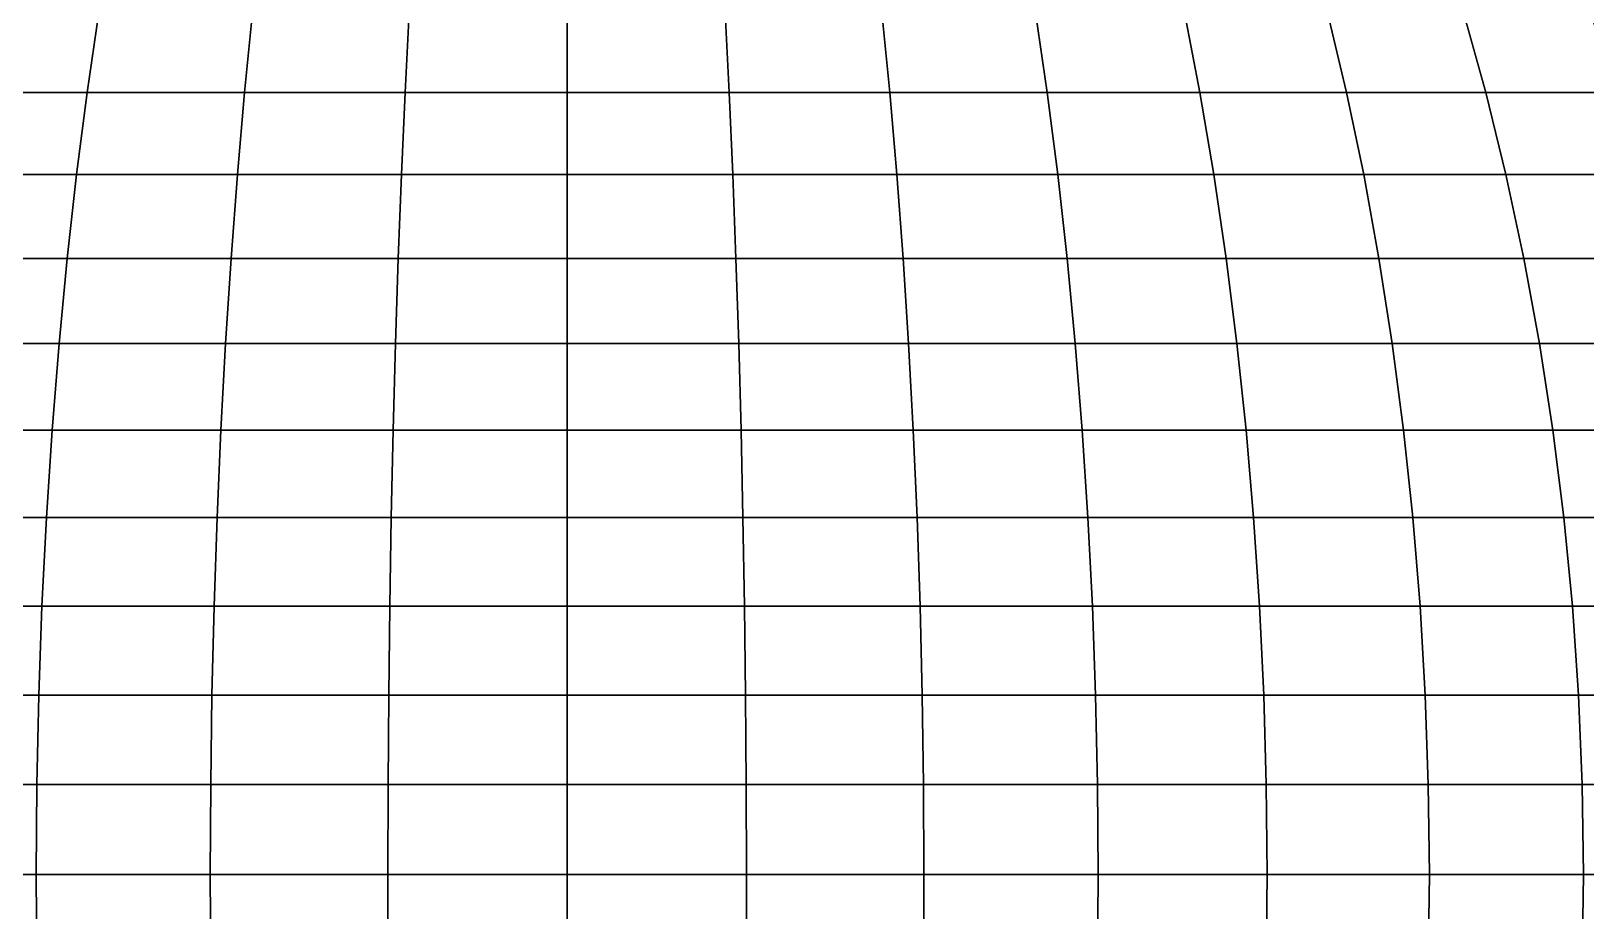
# Model space of a CAD drawing. Extents: x -610 to 610, y -610 to 610.
# Drawn here: x -179 to 340, y -12 to 281 of the extents above; entities that cross this region are included whole.
import ezdxf

# ---------------------------------------------------------------- set-up
doc = ezdxf.new("R2010")
doc.units = 0

msp = doc.modelspace()

# ---------------------------------------------------------------- linework, layer by layer
for points in [[(-210.886078, 260.637573, -509.124023), (-205.737976, 287.363464, -496.695374), (-156.062622, 287.363464, -514.469482), (-159.967728, 260.637573, -527.342896)], [(-159.967728, 260.637573, 527.342896), (-156.062622, 287.363464, 514.469482), (-205.737976, 287.363464, 496.695374), (-210.886078, 260.637573, 509.124023)], [(-159.967728, 260.637573, -527.342896), (-156.062622, 287.363464, -514.469482), (-104.884308, 287.363464, -527.289001), (-107.508789, 260.637573, -540.483154)], [(-107.508789, 260.637573, 540.483154), (-104.884308, 287.363464, 527.289001), (-156.062622, 287.363464, 514.469482), (-159.967728, 260.637573, 527.342896)], [(-107.508789, 260.637573, -540.483154), (-104.884308, 287.363464, -527.289001), (-52.695896, 287.363464, -535.030396), (-54.014488, 260.637573, -548.418335)], [(-54.014488, 260.637573, 548.418335), (-52.695896, 287.363464, 535.030396), (-104.884308, 287.363464, 527.289001), (-107.508789, 260.637573, 540.483154)], [(-54.014488, 260.637573, -548.418335), (-52.695896, 287.363464, -535.030396), (0, 287.363464, -537.619202), (0, 260.637573, -551.071899)], [(0, 260.637573, 551.071899), (0, 287.363464, 537.619202), (-52.695896, 287.363464, 535.030396), (-54.014488, 260.637573, 548.418335)], [(54.014488, 260.637573, -548.418335), (0, 260.637573, -551.071899), (0, 287.363464, -537.619202), (52.695896, 287.363464, -535.030396)], [(0, 260.637573, 551.071899), (54.014488, 260.637573, 548.418335), (52.695896, 287.363464, 535.030396), (0, 287.363464, 537.619202)], [(107.508789, 260.637573, -540.483154), (54.014488, 260.637573, -548.418335), (52.695896, 287.363464, -535.030396), (104.884308, 287.363464, -527.289001)], [(54.014488, 260.637573, 548.418335), (107.508789, 260.637573, 540.483154), (104.884308, 287.363464, 527.289001), (52.695896, 287.363464, 535.030396)], [(159.967728, 260.637573, -527.342896), (107.508789, 260.637573, -540.483154), (104.884308, 287.363464, -527.289001), (156.062622, 287.363464, -514.469482)], [(107.508789, 260.637573, 540.483154), (159.967728, 260.637573, 527.342896), (156.062622, 287.363464, 514.469482), (104.884308, 287.363464, 527.289001)], [(210.886078, 260.637573, -509.124023), (159.967728, 260.637573, -527.342896), (156.062622, 287.363464, -514.469482), (205.737976, 287.363464, -496.695374)], [(159.967728, 260.637573, 527.342896), (210.886078, 260.637573, 509.124023), (205.737976, 287.363464, 496.695374), (156.062622, 287.363464, 514.469482)], [(259.773468, 260.637573, -486.002014), (210.886078, 260.637573, -509.124023), (205.737976, 287.363464, -496.695374), (253.431931, 287.363464, -474.137817)], [(210.886078, 260.637573, 509.124023), (259.773468, 260.637573, 486.002014), (253.431931, 287.363464, 474.137817), (205.737976, 287.363464, 496.695374)], [(306.159149, 260.637573, -458.199493), (259.773468, 260.637573, -486.002014), (253.431931, 287.363464, -474.137817), (298.685211, 287.363464, -447.014038)], [(259.773468, 260.637573, 486.002014), (306.159149, 260.637573, 458.199493), (298.685211, 287.363464, 447.014038), (253.431931, 287.363464, 474.137817)], [(349.596283, 260.637573, -425.984314), (306.159149, 260.637573, -458.199493), (298.685211, 287.363464, -447.014038), (341.061981, 287.363464, -415.585266)], [(306.159149, 260.637573, 458.199493), (349.596283, 260.637573, 425.984314), (341.061981, 287.363464, 415.585266), (298.685211, 287.363464, 447.014038)], [(-215.526138, 233.283813, -520.326172), (-210.886078, 260.637573, -509.124023), (-159.967728, 260.637573, -527.342896), (-163.487442, 233.283813, -538.945862)], [(-163.487442, 233.283813, 538.945862), (-159.967728, 260.637573, 527.342896), (-210.886078, 260.637573, 509.124023), (-215.526138, 233.283813, 520.326172)], [(-163.487442, 233.283813, -538.945862), (-159.967728, 260.637573, -527.342896), (-107.508789, 260.637573, -540.483154), (-109.874283, 233.283813, -552.375305)], [(-109.874283, 233.283813, 552.375305), (-107.508789, 260.637573, 540.483154), (-159.967728, 260.637573, 527.342896), (-163.487442, 233.283813, 538.945862)], [(-109.874283, 233.283813, -552.375305), (-107.508789, 260.637573, -540.483154), (-54.014488, 260.637573, -548.418335), (-55.202957, 233.283813, -560.484985)], [(-55.202957, 233.283813, 560.484985), (-54.014488, 260.637573, 548.418335), (-107.508789, 260.637573, 540.483154), (-109.874283, 233.283813, 552.375305)], [(-55.202957, 233.283813, -560.484985), (-54.014488, 260.637573, -548.418335), (0, 260.637573, -551.071899), (0, 233.283813, -563.19696)], [(0, 233.283813, 563.19696), (0, 260.637573, 551.071899), (-54.014488, 260.637573, 548.418335), (-55.202957, 233.283813, 560.484985)], [(55.202957, 233.283813, -560.484985), (0, 233.283813, -563.19696), (0, 260.637573, -551.071899), (54.014488, 260.637573, -548.418335)], [(0, 233.283813, 563.19696), (55.202957, 233.283813, 560.484985), (54.014488, 260.637573, 548.418335), (0, 260.637573, 551.071899)], [(109.874283, 233.283813, -552.375305), (55.202957, 233.283813, -560.484985), (54.014488, 260.637573, -548.418335), (107.508789, 260.637573, -540.483154)], [(55.202957, 233.283813, 560.484985), (109.874283, 233.283813, 552.375305), (107.508789, 260.637573, 540.483154), (54.014488, 260.637573, 548.418335)], [(163.487442, 233.283813, -538.945862), (109.874283, 233.283813, -552.375305), (107.508789, 260.637573, -540.483154), (159.967728, 260.637573, -527.342896)], [(109.874283, 233.283813, 552.375305), (163.487442, 233.283813, 538.945862), (159.967728, 260.637573, 527.342896), (107.508789, 260.637573, 540.483154)], [(215.526138, 233.283813, -520.326172), (163.487442, 233.283813, -538.945862), (159.967728, 260.637573, -527.342896), (210.886078, 260.637573, -509.124023)], [(163.487442, 233.283813, 538.945862), (215.526138, 233.283813, 520.326172), (210.886078, 260.637573, 509.124023), (159.967728, 260.637573, 527.342896)], [(265.489197, 233.283813, -496.695374), (215.526138, 233.283813, -520.326172), (210.886078, 260.637573, -509.124023), (259.773468, 260.637573, -486.002014)], [(215.526138, 233.283813, 520.326172), (265.489197, 233.283813, 496.695374), (259.773468, 260.637573, 486.002014), (210.886078, 260.637573, 509.124023)], [(312.895477, 233.283813, -468.281158), (265.489197, 233.283813, -496.695374), (259.773468, 260.637573, -486.002014), (306.159149, 260.637573, -458.199493)], [(265.489197, 233.283813, 496.695374), (312.895477, 233.283813, 468.281158), (306.159149, 260.637573, 458.199493), (259.773468, 260.637573, 486.002014)], [(357.288361, 233.283813, -435.357147), (312.895477, 233.283813, -468.281158), (306.159149, 260.637573, -458.199493), (349.596283, 260.637573, -425.984314)], [(312.895477, 233.283813, 468.281158), (357.288361, 233.283813, 435.357147), (349.596283, 260.637573, 425.984314), (306.159149, 260.637573, 458.199493)], [(-219.647003, 205.368057, -530.27478), (-215.526138, 233.283813, -520.326172), (-163.487442, 233.283813, -538.945862), (-166.613327, 205.368057, -549.250549)], [(-166.613327, 205.368057, 549.250549), (-163.487442, 233.283813, 538.945862), (-215.526138, 233.283813, 520.326172), (-219.647003, 205.368057, 530.27478)], [(-166.613327, 205.368057, -549.250549), (-163.487442, 233.283813, -538.945862), (-109.874283, 233.283813, -552.375305), (-111.975067, 205.368057, -562.936707)], [(-111.975067, 205.368057, 562.936707), (-109.874283, 233.283813, 552.375305), (-163.487442, 233.283813, 538.945862), (-166.613327, 205.368057, 549.250549)], [(-111.975067, 205.368057, -562.936707), (-109.874283, 233.283813, -552.375305), (-55.202957, 233.283813, -560.484985), (-56.258434, 205.368057, -571.201477)], [(-56.258434, 205.368057, 571.201477), (-55.202957, 233.283813, 560.484985), (-109.874283, 233.283813, 552.375305), (-111.975067, 205.368057, 562.936707)], [(-56.258434, 205.368057, -571.201477), (-55.202957, 233.283813, -560.484985), (0, 233.283813, -563.19696), (0, 205.368057, -573.965271)], [(0, 205.368057, 573.965271), (0, 233.283813, 563.19696), (-55.202957, 233.283813, 560.484985), (-56.258434, 205.368057, 571.201477)], [(56.258434, 205.368057, -571.201477), (0, 205.368057, -573.965271), (0, 233.283813, -563.19696), (55.202957, 233.283813, -560.484985)], [(0, 205.368057, 573.965271), (56.258434, 205.368057, 571.201477), (55.202957, 233.283813, 560.484985), (0, 233.283813, 563.19696)], [(111.975067, 205.368057, -562.936707), (56.258434, 205.368057, -571.201477), (55.202957, 233.283813, -560.484985), (109.874283, 233.283813, -552.375305)], [(56.258434, 205.368057, 571.201477), (111.975067, 205.368057, 562.936707), (109.874283, 233.283813, 552.375305), (55.202957, 233.283813, 560.484985)], [(166.613327, 205.368057, -549.250549), (111.975067, 205.368057, -562.936707), (109.874283, 233.283813, -552.375305), (163.487442, 233.283813, -538.945862)], [(111.975067, 205.368057, 562.936707), (166.613327, 205.368057, 549.250549), (163.487442, 233.283813, 538.945862), (109.874283, 233.283813, 552.375305)], [(219.647003, 205.368057, -530.27478), (166.613327, 205.368057, -549.250549), (163.487442, 233.283813, -538.945862), (215.526138, 233.283813, -520.326172)], [(166.613327, 205.368057, 549.250549), (219.647003, 205.368057, 530.27478), (215.526138, 233.283813, 520.326172), (163.487442, 233.283813, 538.945862)], [(270.565338, 205.368057, -506.192169), (219.647003, 205.368057, -530.27478), (215.526138, 233.283813, -520.326172), (265.489197, 233.283813, -496.695374)], [(219.647003, 205.368057, 530.27478), (270.565338, 205.368057, 506.192169), (265.489197, 233.283813, 496.695374), (215.526138, 233.283813, 520.326172)], [(318.878021, 205.368057, -477.23468), (270.565338, 205.368057, -506.192169), (265.489197, 233.283813, -496.695374), (312.895477, 233.283813, -468.281158)], [(270.565338, 205.368057, 506.192169), (318.878021, 205.368057, 477.23468), (312.895477, 233.283813, 468.281158), (265.489197, 233.283813, 496.695374)], [(364.11972, 205.368057, -443.681122), (318.878021, 205.368057, -477.23468), (312.895477, 233.283813, -468.281158), (357.288361, 233.283813, -435.357147)], [(318.878021, 205.368057, 477.23468), (364.11972, 205.368057, 443.681122), (357.288361, 233.283813, 435.357147), (312.895477, 233.283813, 468.281158)], [(-223.238693, 176.957535, -538.945862), (-219.647003, 205.368057, -530.27478), (-166.613327, 205.368057, -549.250549), (-169.337814, 176.957535, -558.231934)], [(-169.337814, 176.957535, 558.231934), (-166.613327, 205.368057, 549.250549), (-219.647003, 205.368057, 530.27478), (-223.238693, 176.957535, 538.945862)], [(-169.337814, 176.957535, -558.231934), (-166.613327, 205.368057, -549.250549), (-111.975067, 205.368057, -562.936707), (-113.806099, 176.957535, -572.141907)], [(-113.806099, 176.957535, 572.141907), (-111.975067, 205.368057, 562.936707), (-166.613327, 205.368057, 549.250549), (-169.337814, 176.957535, 558.231934)], [(-113.806099, 176.957535, -572.141907), (-111.975067, 205.368057, -562.936707), (-56.258434, 205.368057, -571.201477), (-57.178379, 176.957535, -580.541809)], [(-57.178379, 176.957535, 580.541809), (-56.258434, 205.368057, 571.201477), (-111.975067, 205.368057, 562.936707), (-113.806099, 176.957535, 572.141907)], [(-57.178379, 176.957535, -580.541809), (-56.258434, 205.368057, -571.201477), (0, 205.368057, -573.965271), (0, 176.957535, -583.35083)], [(0, 176.957535, 583.35083), (0, 205.368057, 573.965271), (-56.258434, 205.368057, 571.201477), (-57.178379, 176.957535, 580.541809)], [(57.178379, 176.957535, -580.541809), (0, 176.957535, -583.35083), (0, 205.368057, -573.965271), (56.258434, 205.368057, -571.201477)], [(0, 176.957535, 583.35083), (57.178379, 176.957535, 580.541809), (56.258434, 205.368057, 571.201477), (0, 205.368057, 573.965271)], [(113.806099, 176.957535, -572.141907), (57.178379, 176.957535, -580.541809), (56.258434, 205.368057, -571.201477), (111.975067, 205.368057, -562.936707)], [(57.178379, 176.957535, 580.541809), (113.806099, 176.957535, 572.141907), (111.975067, 205.368057, 562.936707), (56.258434, 205.368057, 571.201477)], [(169.337814, 176.957535, -558.231934), (113.806099, 176.957535, -572.141907), (111.975067, 205.368057, -562.936707), (166.613327, 205.368057, -549.250549)], [(113.806099, 176.957535, 572.141907), (169.337814, 176.957535, 558.231934), (166.613327, 205.368057, 549.250549), (111.975067, 205.368057, 562.936707)], [(223.238693, 176.957535, -538.945862), (169.337814, 176.957535, -558.231934), (166.613327, 205.368057, -549.250549), (219.647003, 205.368057, -530.27478)], [(169.337814, 176.957535, 558.231934), (223.238693, 176.957535, 538.945862), (219.647003, 205.368057, 530.27478), (166.613327, 205.368057, 549.250549)], [(274.989685, 176.957535, -514.469482), (223.238693, 176.957535, -538.945862), (219.647003, 205.368057, -530.27478), (270.565338, 205.368057, -506.192169)], [(223.238693, 176.957535, 538.945862), (274.989685, 176.957535, 514.469482), (270.565338, 205.368057, 506.192169), (219.647003, 205.368057, 530.27478)], [(324.092346, 176.957535, -485.038483), (274.989685, 176.957535, -514.469482), (270.565338, 205.368057, -506.192169), (318.878021, 205.368057, -477.23468)], [(274.989685, 176.957535, 514.469482), (324.092346, 176.957535, 485.038483), (318.878021, 205.368057, 477.23468), (270.565338, 205.368057, 506.192169)], [(370.073853, 176.957535, -450.936279), (324.092346, 176.957535, -485.038483), (318.878021, 205.368057, -477.23468), (364.11972, 205.368057, -443.681122)], [(324.092346, 176.957535, 485.038483), (370.073853, 176.957535, 450.936279), (364.11972, 205.368057, 443.681122), (318.878021, 205.368057, 477.23468)], [(-226.292603, 148.120712, -546.318665), (-223.238693, 176.957535, -538.945862), (-169.337814, 176.957535, -558.231934), (-171.654343, 148.120712, -565.86853)], [(-171.654343, 148.120712, 565.86853), (-169.337814, 176.957535, 558.231934), (-223.238693, 176.957535, 538.945862), (-226.292603, 148.120712, 546.318665)], [(-171.654343, 148.120712, -565.86853), (-169.337814, 176.957535, -558.231934), (-113.806099, 176.957535, -572.141907), (-115.362961, 148.120712, -579.96875)], [(-115.362961, 148.120712, 579.96875), (-113.806099, 176.957535, 572.141907), (-169.337814, 176.957535, 558.231934), (-171.654343, 148.120712, 565.86853)], [(-115.362961, 148.120712, -579.96875), (-113.806099, 176.957535, -572.141907), (-57.178379, 176.957535, -580.541809), (-57.960579, 148.120712, -588.483643)], [(-57.960579, 148.120712, 588.483643), (-57.178379, 176.957535, 580.541809), (-113.806099, 176.957535, 572.141907), (-115.362961, 148.120712, 579.96875)], [(-57.960579, 148.120712, -588.483643), (-57.178379, 176.957535, -580.541809), (0, 176.957535, -583.35083), (0, 148.120712, -591.331055)], [(0, 148.120712, 591.331055), (0, 176.957535, 583.35083), (-57.178379, 176.957535, 580.541809), (-57.960579, 148.120712, 588.483643)], [(57.960579, 148.120712, -588.483643), (0, 148.120712, -591.331055), (0, 176.957535, -583.35083), (57.178379, 176.957535, -580.541809)], [(0, 148.120712, 591.331055), (57.960579, 148.120712, 588.483643), (57.178379, 176.957535, 580.541809), (0, 176.957535, 583.35083)], [(115.362961, 148.120712, -579.96875), (57.960579, 148.120712, -588.483643), (57.178379, 176.957535, -580.541809), (113.806099, 176.957535, -572.141907)], [(57.960579, 148.120712, 588.483643), (115.362961, 148.120712, 579.96875), (113.806099, 176.957535, 572.141907), (57.178379, 176.957535, 580.541809)], [(171.654343, 148.120712, -565.86853), (115.362961, 148.120712, -579.96875), (113.806099, 176.957535, -572.141907), (169.337814, 176.957535, -558.231934)], [(115.362961, 148.120712, 579.96875), (171.654343, 148.120712, 565.86853), (169.337814, 176.957535, 558.231934), (113.806099, 176.957535, 572.141907)], [(226.292603, 148.120712, -546.318665), (171.654343, 148.120712, -565.86853), (169.337814, 176.957535, -558.231934), (223.238693, 176.957535, -538.945862)], [(171.654343, 148.120712, 565.86853), (226.292603, 148.120712, 546.318665), (223.238693, 176.957535, 538.945862), (169.337814, 176.957535, 558.231934)], [(278.751526, 148.120712, -521.507385), (226.292603, 148.120712, -546.318665), (223.238693, 176.957535, -538.945862), (274.989685, 176.957535, -514.469482)], [(226.292603, 148.120712, 546.318665), (278.751526, 148.120712, 521.507385), (274.989685, 176.957535, 514.469482), (223.238693, 176.957535, 538.945862)], [(328.525909, 148.120712, -491.673798), (278.751526, 148.120712, -521.507385), (274.989685, 176.957535, -514.469482), (324.092346, 176.957535, -485.038483)], [(278.751526, 148.120712, 521.507385), (328.525909, 148.120712, 491.673798), (324.092346, 176.957535, 485.038483), (274.989685, 176.957535, 514.469482)], [(375.136444, 148.120712, -457.105103), (328.525909, 148.120712, -491.673798), (324.092346, 176.957535, -485.038483), (370.073853, 176.957535, -450.936279)], [(328.525909, 148.120712, 491.673798), (375.136444, 148.120712, 457.105103), (370.073853, 176.957535, 450.936279), (324.092346, 176.957535, 485.038483)], [(-228.801331, 118.927063, -552.375305), (-226.292603, 148.120712, -546.318665), (-171.654343, 148.120712, -565.86853), (-173.557358, 118.927063, -572.141907)], [(-173.557358, 118.927063, 572.141907), (-171.654343, 148.120712, 565.86853), (-226.292603, 148.120712, 546.318665), (-228.801331, 118.927063, 552.375305)], [(-173.557358, 118.927063, -572.141907), (-171.654343, 148.120712, -565.86853), (-115.362961, 148.120712, -579.96875), (-116.641907, 118.927063, -586.398499)], [(-116.641907, 118.927063, 586.398499), (-115.362961, 148.120712, 579.96875), (-171.654343, 148.120712, 565.86853), (-173.557358, 118.927063, 572.141907)], [(-116.641907, 118.927063, -586.398499), (-115.362961, 148.120712, -579.96875), (-57.960579, 148.120712, -588.483643), (-58.603146, 118.927063, -595.007751)], [(-58.603146, 118.927063, 595.007751), (-57.960579, 148.120712, 588.483643), (-115.362961, 148.120712, 579.96875), (-116.641907, 118.927063, 586.398499)], [(-58.603146, 118.927063, -595.007751), (-57.960579, 148.120712, -588.483643), (0, 148.120712, -591.331055), (0, 118.927063, -597.886719)], [(0, 118.927063, 597.886719), (0, 148.120712, 591.331055), (-57.960579, 148.120712, 588.483643), (-58.603146, 118.927063, 595.007751)], [(58.603146, 118.927063, -595.007751), (0, 118.927063, -597.886719), (0, 148.120712, -591.331055), (57.960579, 148.120712, -588.483643)], [(0, 118.927063, 597.886719), (58.603146, 118.927063, 595.007751), (57.960579, 148.120712, 588.483643), (0, 148.120712, 591.331055)], [(116.641907, 118.927063, -586.398499), (58.603146, 118.927063, -595.007751), (57.960579, 148.120712, -588.483643), (115.362961, 148.120712, -579.96875)], [(58.603146, 118.927063, 595.007751), (116.641907, 118.927063, 586.398499), (115.362961, 148.120712, 579.96875), (57.960579, 148.120712, 588.483643)], [(173.557358, 118.927063, -572.141907), (116.641907, 118.927063, -586.398499), (115.362961, 148.120712, -579.96875), (171.654343, 148.120712, -565.86853)], [(116.641907, 118.927063, 586.398499), (173.557358, 118.927063, 572.141907), (171.654343, 148.120712, 565.86853), (115.362961, 148.120712, 579.96875)], [(228.801331, 118.927063, -552.375305), (173.557358, 118.927063, -572.141907), (171.654343, 148.120712, -565.86853), (226.292603, 148.120712, -546.318665)], [(173.557358, 118.927063, 572.141907), (228.801331, 118.927063, 552.375305), (226.292603, 148.120712, 546.318665), (171.654343, 148.120712, 565.86853)], [(281.841858, 118.927063, -527.289001), (228.801331, 118.927063, -552.375305), (226.292603, 148.120712, -546.318665), (278.751526, 148.120712, -521.507385)], [(228.801331, 118.927063, 552.375305), (281.841858, 118.927063, 527.289001), (278.751526, 148.120712, 521.507385), (226.292603, 148.120712, 546.318665)], [(332.16806, 118.927063, -497.124634), (281.841858, 118.927063, -527.289001), (278.751526, 148.120712, -521.507385), (328.525909, 148.120712, -491.673798)], [(281.841858, 118.927063, 527.289001), (332.16806, 118.927063, 497.124634), (328.525909, 148.120712, 491.673798), (278.751526, 148.120712, 521.507385)], [(379.295319, 118.927063, -462.172668), (332.16806, 118.927063, -497.124634), (328.525909, 148.120712, -491.673798), (375.136444, 148.120712, -457.105103)], [(332.16806, 118.927063, 497.124634), (379.295319, 118.927063, 462.172668), (375.136444, 148.120712, 457.105103), (328.525909, 148.120712, 491.673798)], [(-230.758881, 89.446892, -557.101196), (-228.801331, 118.927063, -552.375305), (-173.557358, 118.927063, -572.141907), (-175.042236, 89.446892, -577.036926)], [(-175.042236, 89.446892, 577.036926), (-173.557358, 118.927063, 572.141907), (-228.801331, 118.927063, 552.375305), (-230.758881, 89.446892, 557.101196)], [(-175.042236, 89.446892, -577.036926), (-173.557358, 118.927063, -572.141907), (-116.641907, 118.927063, -586.398499), (-117.639854, 89.446892, -591.415527)], [(-117.639854, 89.446892, 591.415527), (-116.641907, 118.927063, 586.398499), (-173.557358, 118.927063, 572.141907), (-175.042236, 89.446892, 577.036926)], [(-117.639854, 89.446892, -591.415527), (-116.641907, 118.927063, -586.398499), (-58.603146, 118.927063, -595.007751), (-59.10453, 89.446892, -600.098389)], [(-59.10453, 89.446892, 600.098389), (-58.603146, 118.927063, 595.007751), (-116.641907, 118.927063, 586.398499), (-117.639854, 89.446892, 591.415527)], [(-59.10453, 89.446892, -600.098389), (-58.603146, 118.927063, -595.007751), (0, 118.927063, -597.886719), (0, 89.446892, -603.002014)], [(0, 89.446892, 603.002014), (0, 118.927063, 597.886719), (-58.603146, 118.927063, 595.007751), (-59.10453, 89.446892, 600.098389)], [(59.10453, 89.446892, -600.098389), (0, 89.446892, -603.002014), (0, 118.927063, -597.886719), (58.603146, 118.927063, -595.007751)], [(0, 89.446892, 603.002014), (59.10453, 89.446892, 600.098389), (58.603146, 118.927063, 595.007751), (0, 118.927063, 597.886719)], [(117.639854, 89.446892, -591.415527), (59.10453, 89.446892, -600.098389), (58.603146, 118.927063, -595.007751), (116.641907, 118.927063, -586.398499)], [(59.10453, 89.446892, 600.098389), (117.639854, 89.446892, 591.415527), (116.641907, 118.927063, 586.398499), (58.603146, 118.927063, 595.007751)], [(175.042236, 89.446892, -577.036926), (117.639854, 89.446892, -591.415527), (116.641907, 118.927063, -586.398499), (173.557358, 118.927063, -572.141907)], [(117.639854, 89.446892, 591.415527), (175.042236, 89.446892, 577.036926), (173.557358, 118.927063, 572.141907), (116.641907, 118.927063, 586.398499)], [(230.758881, 89.446892, -557.101196), (175.042236, 89.446892, -577.036926), (173.557358, 118.927063, -572.141907), (228.801331, 118.927063, -552.375305)], [(175.042236, 89.446892, 577.036926), (230.758881, 89.446892, 557.101196), (228.801331, 118.927063, 552.375305), (173.557358, 118.927063, 572.141907)], [(284.253174, 89.446892, -531.800293), (230.758881, 89.446892, -557.101196), (228.801331, 118.927063, -552.375305), (281.841858, 118.927063, -527.289001)], [(230.758881, 89.446892, 557.101196), (284.253174, 89.446892, 531.800293), (281.841858, 118.927063, 527.289001), (228.801331, 118.927063, 552.375305)], [(335.009979, 89.446892, -501.377838), (284.253174, 89.446892, -531.800293), (281.841858, 118.927063, -527.289001), (332.16806, 118.927063, -497.124634)], [(284.253174, 89.446892, 531.800293), (335.009979, 89.446892, 501.377838), (332.16806, 118.927063, 497.124634), (281.841858, 118.927063, 527.289001)], [(382.540436, 89.446892, -466.126862), (335.009979, 89.446892, -501.377838), (332.16806, 118.927063, -497.124634), (379.295319, 118.927063, -462.172668)], [(335.009979, 89.446892, 501.377838), (382.540436, 89.446892, 466.126862), (379.295319, 118.927063, 462.172668), (332.16806, 118.927063, 497.124634)], [(-232.160507, 59.751247, -560.484985), (-230.758881, 89.446892, -557.101196), (-175.042236, 89.446892, -577.036926), (-176.105438, 59.751247, -580.541809)], [(-176.105438, 59.751247, 580.541809), (-175.042236, 89.446892, 577.036926), (-230.758881, 89.446892, 557.101196), (-232.160507, 59.751247, 560.484985)], [(-176.105438, 59.751247, -580.541809), (-175.042236, 89.446892, -577.036926), (-117.639854, 89.446892, -591.415527), (-118.354393, 59.751247, -595.007751)], [(-118.354393, 59.751247, 595.007751), (-117.639854, 89.446892, 591.415527), (-175.042236, 89.446892, 577.036926), (-176.105438, 59.751247, 580.541809)], [(-118.354393, 59.751247, -595.007751), (-117.639854, 89.446892, -591.415527), (-59.10453, 89.446892, -600.098389), (-59.463531, 59.751247, -603.743347)], [(-59.463531, 59.751247, 603.743347), (-59.10453, 89.446892, 600.098389), (-117.639854, 89.446892, 591.415527), (-118.354393, 59.751247, 595.007751)], [(-59.463531, 59.751247, -603.743347), (-59.10453, 89.446892, -600.098389), (0, 89.446892, -603.002014), (0, 59.751247, -606.664612)], [(0, 59.751247, 606.664612), (0, 89.446892, 603.002014), (-59.10453, 89.446892, 600.098389), (-59.463531, 59.751247, 603.743347)], [(59.463531, 59.751247, -603.743347), (0, 59.751247, -606.664612), (0, 89.446892, -603.002014), (59.10453, 89.446892, -600.098389)], [(0, 59.751247, 606.664612), (59.463531, 59.751247, 603.743347), (59.10453, 89.446892, 600.098389), (0, 89.446892, 603.002014)], [(118.354393, 59.751247, -595.007751), (59.463531, 59.751247, -603.743347), (59.10453, 89.446892, -600.098389), (117.639854, 89.446892, -591.415527)], [(59.463531, 59.751247, 603.743347), (118.354393, 59.751247, 595.007751), (117.639854, 89.446892, 591.415527), (59.10453, 89.446892, 600.098389)], [(176.105438, 59.751247, -580.541809), (118.354393, 59.751247, -595.007751), (117.639854, 89.446892, -591.415527), (175.042236, 89.446892, -577.036926)], [(118.354393, 59.751247, 595.007751), (176.105438, 59.751247, 580.541809), (175.042236, 89.446892, 577.036926), (117.639854, 89.446892, 591.415527)], [(232.160507, 59.751247, -560.484985), (176.105438, 59.751247, -580.541809), (175.042236, 89.446892, -577.036926), (230.758881, 89.446892, -557.101196)], [(176.105438, 59.751247, 580.541809), (232.160507, 59.751247, 560.484985), (230.758881, 89.446892, 557.101196), (175.042236, 89.446892, 577.036926)], [(285.979706, 59.751247, -535.030396), (232.160507, 59.751247, -560.484985), (230.758881, 89.446892, -557.101196), (284.253174, 89.446892, -531.800293)], [(232.160507, 59.751247, 560.484985), (285.979706, 59.751247, 535.030396), (284.253174, 89.446892, 531.800293), (230.758881, 89.446892, 557.101196)], [(337.0448, 59.751247, -504.423157), (285.979706, 59.751247, -535.030396), (284.253174, 89.446892, -531.800293), (335.009979, 89.446892, -501.377838)], [(285.979706, 59.751247, 535.030396), (337.0448, 59.751247, 504.423157), (335.009979, 89.446892, 501.377838), (284.253174, 89.446892, 531.800293)], [(384.863983, 59.751247, -468.958069), (337.0448, 59.751247, -504.423157), (335.009979, 89.446892, -501.377838), (382.540436, 89.446892, -466.126862)], [(337.0448, 59.751247, 504.423157), (384.863983, 59.751247, 468.958069), (382.540436, 89.446892, 466.126862), (335.009979, 89.446892, 501.377838)], [(-233.002823, 29.911655, -562.518555), (-232.160507, 59.751247, -560.484985), (-176.105438, 59.751247, -580.541809), (-176.744385, 29.911655, -582.648132)], [(-176.744385, 29.911655, 582.648132), (-176.105438, 59.751247, 580.541809), (-232.160507, 59.751247, 560.484985), (-233.002823, 29.911655, 562.518555)], [(-176.744385, 29.911655, -582.648132), (-176.105438, 59.751247, -580.541809), (-118.354393, 59.751247, -595.007751), (-118.783813, 29.911655, -597.166504)], [(-118.783813, 29.911655, 597.166504), (-118.354393, 59.751247, 595.007751), (-176.105438, 59.751247, 580.541809), (-176.744385, 29.911655, 582.648132)], [(-118.783813, 29.911655, -597.166504), (-118.354393, 59.751247, -595.007751), (-59.463531, 59.751247, -603.743347), (-59.679276, 29.911655, -605.933899)], [(-59.679276, 29.911655, 605.933899), (-59.463531, 59.751247, 603.743347), (-118.354393, 59.751247, 595.007751), (-118.783813, 29.911655, 597.166504)], [(-59.679276, 29.911655, -605.933899), (-59.463531, 59.751247, -603.743347), (0, 59.751247, -606.664612), (0, 29.911655, -608.865723)], [(0, 29.911655, 608.865723), (0, 59.751247, 606.664612), (-59.463531, 59.751247, 603.743347), (-59.679276, 29.911655, 605.933899)], [(59.679276, 29.911655, -605.933899), (0, 29.911655, -608.865723), (0, 59.751247, -606.664612), (59.463531, 59.751247, -603.743347)], [(0, 29.911655, 608.865723), (59.679276, 29.911655, 605.933899), (59.463531, 59.751247, 603.743347), (0, 59.751247, 606.664612)], [(118.783813, 29.911655, -597.166504), (59.679276, 29.911655, -605.933899), (59.463531, 59.751247, -603.743347), (118.354393, 59.751247, -595.007751)], [(59.679276, 29.911655, 605.933899), (118.783813, 29.911655, 597.166504), (118.354393, 59.751247, 595.007751), (59.463531, 59.751247, 603.743347)], [(176.744385, 29.911655, -582.648132), (118.783813, 29.911655, -597.166504), (118.354393, 59.751247, -595.007751), (176.105438, 59.751247, -580.541809)], [(118.783813, 29.911655, 597.166504), (176.744385, 29.911655, 582.648132), (176.105438, 59.751247, 580.541809), (118.354393, 59.751247, 595.007751)], [(233.002823, 29.911655, -562.518555), (176.744385, 29.911655, -582.648132), (176.105438, 59.751247, -580.541809), (232.160507, 59.751247, -560.484985)], [(176.744385, 29.911655, 582.648132), (233.002823, 29.911655, 562.518555), (232.160507, 59.751247, 560.484985), (176.105438, 59.751247, 580.541809)], [(287.017303, 29.911655, -536.971619), (233.002823, 29.911655, -562.518555), (232.160507, 59.751247, -560.484985), (285.979706, 59.751247, -535.030396)], [(233.002823, 29.911655, 562.518555), (287.017303, 29.911655, 536.971619), (285.979706, 59.751247, 535.030396), (232.160507, 59.751247, 560.484985)], [(338.267639, 29.911655, -506.253326), (287.017303, 29.911655, -536.971619), (285.979706, 59.751247, -535.030396), (337.0448, 59.751247, -504.423157)], [(287.017303, 29.911655, 536.971619), (338.267639, 29.911655, 506.253326), (337.0448, 59.751247, 504.423157), (285.979706, 59.751247, 535.030396)], [(386.260315, 29.911655, -470.659576), (338.267639, 29.911655, -506.253326), (337.0448, 59.751247, -504.423157), (384.863983, 59.751247, -468.958069)], [(338.267639, 29.911655, 506.253326), (386.260315, 29.911655, 470.659576), (384.863983, 59.751247, 468.958069), (337.0448, 59.751247, 504.423157)], [(-233.283813, 0, -563.19696), (-233.002823, 29.911655, -562.518555), (-176.744385, 29.911655, -582.648132), (-176.957535, 0, -583.35083)], [(-176.957535, 0, 583.35083), (-176.744385, 29.911655, 582.648132), (-233.002823, 29.911655, 562.518555), (-233.283813, 0, 563.19696)], [(-176.957535, 0, -583.35083), (-176.744385, 29.911655, -582.648132), (-118.783813, 29.911655, -597.166504), (-118.927063, 0, -597.886719)], [(-118.927063, 0, 597.886719), (-118.783813, 29.911655, 597.166504), (-176.744385, 29.911655, 582.648132), (-176.957535, 0, 583.35083)], [(-118.927063, 0, -597.886719), (-118.783813, 29.911655, -597.166504), (-59.679276, 29.911655, -605.933899), (-59.751247, 0, -606.664612)], [(-59.751247, 0, 606.664612), (-59.679276, 29.911655, 605.933899), (-118.783813, 29.911655, 597.166504), (-118.927063, 0, 597.886719)], [(-59.751247, 0, -606.664612), (-59.679276, 29.911655, -605.933899), (0, 29.911655, -608.865723), (0, 0, -609.599976)], [(0, 0, 609.599976), (0, 29.911655, 608.865723), (-59.679276, 29.911655, 605.933899), (-59.751247, 0, 606.664612)], [(59.751247, 0, -606.664612), (0, 0, -609.599976), (0, 29.911655, -608.865723), (59.679276, 29.911655, -605.933899)], [(0, 0, 609.599976), (59.751247, 0, 606.664612), (59.679276, 29.911655, 605.933899), (0, 29.911655, 608.865723)], [(118.927063, 0, -597.886719), (59.751247, 0, -606.664612), (59.679276, 29.911655, -605.933899), (118.783813, 29.911655, -597.166504)], [(59.751247, 0, 606.664612), (118.927063, 0, 597.886719), (118.783813, 29.911655, 597.166504), (59.679276, 29.911655, 605.933899)], [(176.957535, 0, -583.35083), (118.927063, 0, -597.886719), (118.783813, 29.911655, -597.166504), (176.744385, 29.911655, -582.648132)], [(118.927063, 0, 597.886719), (176.957535, 0, 583.35083), (176.744385, 29.911655, 582.648132), (118.783813, 29.911655, 597.166504)], [(233.283813, 0, -563.19696), (176.957535, 0, -583.35083), (176.744385, 29.911655, -582.648132), (233.002823, 29.911655, -562.518555)], [(176.957535, 0, 583.35083), (233.283813, 0, 563.19696), (233.002823, 29.911655, 562.518555), (176.744385, 29.911655, 582.648132)], [(287.363464, 0, -537.619202), (233.283813, 0, -563.19696), (233.002823, 29.911655, -562.518555), (287.017303, 29.911655, -536.971619)], [(233.283813, 0, 563.19696), (287.363464, 0, 537.619202), (287.017303, 29.911655, 536.971619), (233.002823, 29.911655, 562.518555)], [(338.675629, 0, -506.863861), (287.363464, 0, -537.619202), (287.017303, 29.911655, -536.971619), (338.267639, 29.911655, -506.253326)], [(287.363464, 0, 537.619202), (338.675629, 0, 506.863861), (338.267639, 29.911655, 506.253326), (287.017303, 29.911655, 536.971619)], [(386.726135, 0, -471.227173), (338.675629, 0, -506.863861), (338.267639, 29.911655, -506.253326), (386.260315, 29.911655, -470.659576)], [(338.675629, 0, 506.863861), (386.726135, 0, 471.227173), (386.260315, 29.911655, 470.659576), (338.267639, 29.911655, 506.253326)], [(-233.002823, -29.911655, -562.518555), (-233.283813, 0, -563.19696), (-176.957535, 0, -583.35083), (-176.744385, -29.911655, -582.648132)], [(-176.744385, -29.911655, 582.648132), (-176.957535, 0, 583.35083), (-233.283813, 0, 563.19696), (-233.002823, -29.911655, 562.518555)], [(-176.744385, -29.911655, -582.648132), (-176.957535, 0, -583.35083), (-118.927063, 0, -597.886719), (-118.783813, -29.911655, -597.166504)], [(-118.783813, -29.911655, 597.166504), (-118.927063, 0, 597.886719), (-176.957535, 0, 583.35083), (-176.744385, -29.911655, 582.648132)], [(-118.783813, -29.911655, -597.166504), (-118.927063, 0, -597.886719), (-59.751247, 0, -606.664612), (-59.679276, -29.911655, -605.933899)], [(-59.679276, -29.911655, 605.933899), (-59.751247, 0, 606.664612), (-118.927063, 0, 597.886719), (-118.783813, -29.911655, 597.166504)], [(-59.679276, -29.911655, -605.933899), (-59.751247, 0, -606.664612), (0, 0, -609.599976), (0, -29.911655, -608.865723)], [(0, -29.911655, 608.865723), (0, 0, 609.599976), (-59.751247, 0, 606.664612), (-59.679276, -29.911655, 605.933899)], [(59.679276, -29.911655, -605.933899), (0, -29.911655, -608.865723), (0, 0, -609.599976), (59.751247, 0, -606.664612)], [(0, -29.911655, 608.865723), (59.679276, -29.911655, 605.933899), (59.751247, 0, 606.664612), (0, 0, 609.599976)], [(118.783813, -29.911655, -597.166504), (59.679276, -29.911655, -605.933899), (59.751247, 0, -606.664612), (118.927063, 0, -597.886719)], [(59.679276, -29.911655, 605.933899), (118.783813, -29.911655, 597.166504), (118.927063, 0, 597.886719), (59.751247, 0, 606.664612)], [(176.744385, -29.911655, -582.648132), (118.783813, -29.911655, -597.166504), (118.927063, 0, -597.886719), (176.957535, 0, -583.35083)], [(118.783813, -29.911655, 597.166504), (176.744385, -29.911655, 582.648132), (176.957535, 0, 583.35083), (118.927063, 0, 597.886719)], [(233.002823, -29.911655, -562.518555), (176.744385, -29.911655, -582.648132), (176.957535, 0, -583.35083), (233.283813, 0, -563.19696)], [(176.744385, -29.911655, 582.648132), (233.002823, -29.911655, 562.518555), (233.283813, 0, 563.19696), (176.957535, 0, 583.35083)], [(287.017303, -29.911655, -536.971619), (233.002823, -29.911655, -562.518555), (233.283813, 0, -563.19696), (287.363464, 0, -537.619202)], [(233.002823, -29.911655, 562.518555), (287.017303, -29.911655, 536.971619), (287.363464, 0, 537.619202), (233.283813, 0, 563.19696)], [(338.267639, -29.911655, -506.253326), (287.017303, -29.911655, -536.971619), (287.363464, 0, -537.619202), (338.675629, 0, -506.863861)], [(287.017303, -29.911655, 536.971619), (338.267639, -29.911655, 506.253326), (338.675629, 0, 506.863861), (287.363464, 0, 537.619202)], [(386.260315, -29.911655, -470.659576), (338.267639, -29.911655, -506.253326), (338.675629, 0, -506.863861), (386.726135, 0, -471.227173)], [(338.267639, -29.911655, 506.253326), (386.260315, -29.911655, 470.659576), (386.726135, 0, 471.227173), (338.675629, 0, 506.863861)]]:
    msp.add_3dface(points)

doc.saveas('drawing.dxf')
